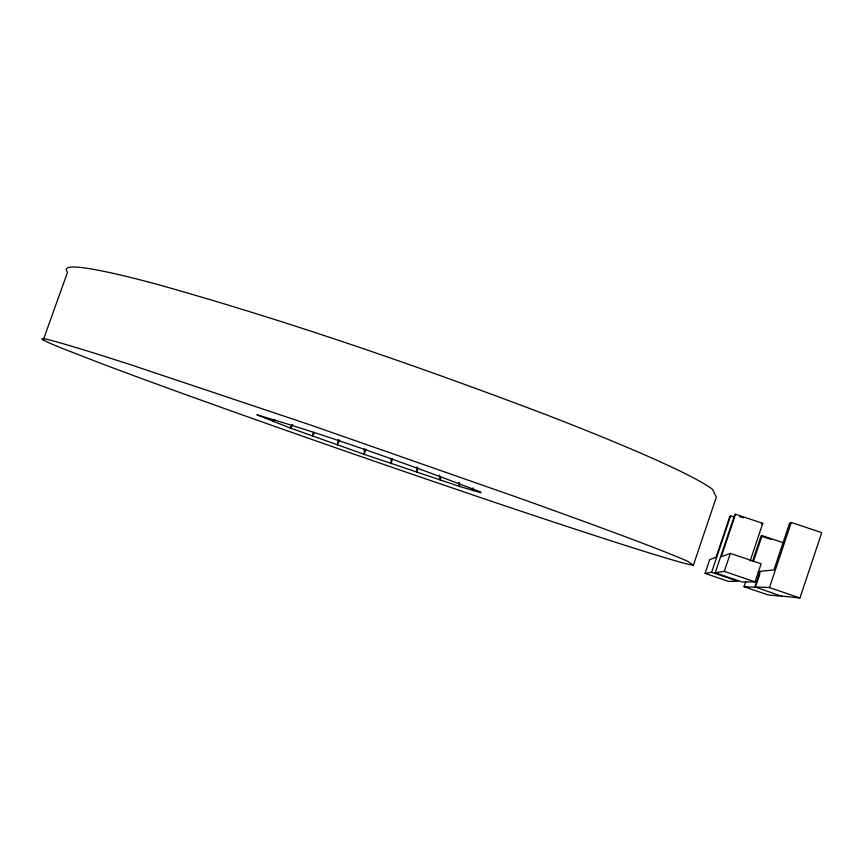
<?xml version="1.0" encoding="UTF-8"?>
<svg xmlns="http://www.w3.org/2000/svg" width="865" height="865" viewBox="0 0 865 865"><rect width="100%" height="100%" fill="white"/><g stroke="black" fill="none" stroke-linecap="round" stroke-linejoin="round"><path stroke-width="1.3" d="M364.435 448.935L364.154 454.32L459.693 486.487L480.864 492.715L480.778 492.055C407.123 463.791 332.571 437.041 256.916 414.811L290.251 428.002L364.154 454.32L365.927 449.249M417.676 467.176L417.2 472.495L416.357 467.23M338.356 439.647L337.307 444.913L339.696 440.155M392.364 458.493L391.272 463.683L390.904 458.299M781.614 596.061L799.941 597.985L821.75 532.645L791.259 522.46L789.594 523.174L773.937 569.927L760.173 571.322L754.94 586.924L781.928 596.331L767.666 594.806L744.041 586.697L745.749 581.637M730.611 515.864L729.79 516.546L716.134 557.136L709.711 559.644L705.083 573.376L711.614 572.284L730.611 515.864L734.363 517.129M735.564 514.221L721.269 556.703L730.363 553.362L761.135 563.818L755.059 581.918L742.105 581.983L715.214 572.76L734.666 514.945L735.564 514.221L762.768 523.347L750.15 560.952M715.214 572.76L724.297 571.387L730.363 553.362M752.539 561.374L761.038 536.051L762.076 535.619L783.42 542.809M753.339 561.634L762.076 535.619M756.183 584.837L759.784 574.101M754.94 586.924L769.461 587.551L791.259 522.46M693.362 565.277L688.172 561.569A345.524 6.693 19.1 0 0 516.837 497.213L310.578 425.018L130.15 364.565A345.524 6.693 19.1 0 0 62.583 348.498L99.226 362.727A345.524 6.693 19.1 0 0 407.437 472.614L474.388 495.494A345.524 6.693 19.1 0 0 693.362 565.277L716.339 497.159L712.533 489.352A344.832 22.728 19.2 0 0 545.253 414.378C418.098 366.176 289.483 321.553 158.533 284.726A344.832 22.728 19.2 0 0 67.589 272.107L43.25 340.032M313.584 432.197L312.189 435.971L314.406 432.608M292.208 424.542L290.251 428.002L292.792 424.877M274.54 419.395L272.897 421.525L274.756 419.568M761.578 523.974L762.768 523.347M758.151 571.949L760.584 571.711M744.041 586.697L755.383 587.227M739.564 516.589L743.23 517.821M762.281 536.473L770.985 539.403M724.297 571.387L755.059 581.918M769.461 587.551L799.941 597.985M711.614 572.284L737.856 581.28L728.449 581.399L705.083 573.376M472.874 488.184L473.544 490.769L473.177 488.12M458.699 482.584L459.693 486.487L459.347 482.497M439.312 475.036L440.469 480.248L440.436 476.258"/></g></svg>
